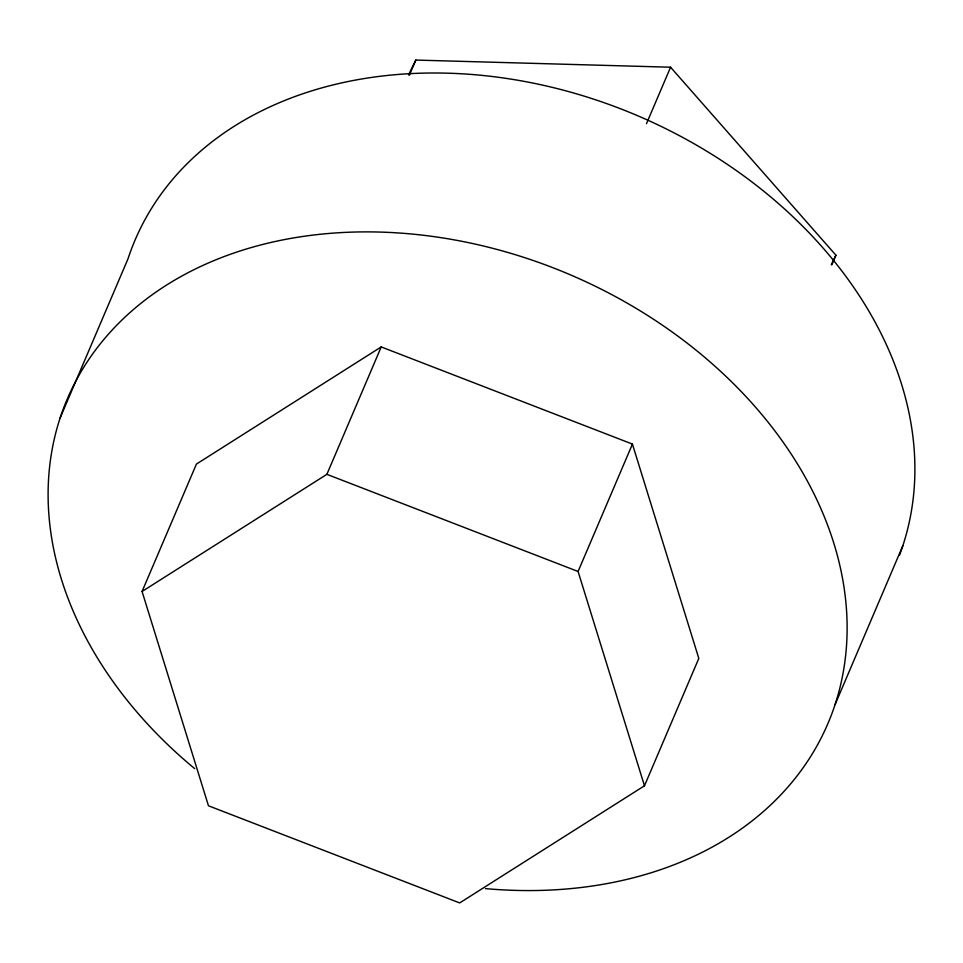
<?xml version="1.0" encoding="UTF-8"?>
<svg xmlns="http://www.w3.org/2000/svg" width="963" height="963" viewBox="0 0 963 963"><rect width="100%" height="100%" fill="white"/><g stroke="black" fill="none" stroke-linecap="round" stroke-linejoin="round"><path stroke-width="1.44" d="M60.175 417.834L127.947 258.951A413.5 311.603 23.1 0 1 619.233 108.265A413.5 311.603 23.1 0 1 899.394 555.47M142.067 591.475L196.416 464.082L381.216 346.933L632.426 444.087L698.813 658.391L644.476 785.784L459.676 902.933L208.465 805.778L142.067 591.475L326.878 474.326L381.216 346.933M409.371 75.21L415.823 60.067L670.573 67.217L835.932 255.231L831.815 264.873M646.486 123.685L670.573 67.217M644.476 785.784L578.077 571.48L632.426 444.087M835.053 704.627L902.825 545.744M408.541 74.801L415.823 60.067M831.298 264.608L835.932 255.231M326.878 474.326L578.077 571.48M194.719 768.655A413.5 311.603 23.1 0 1 214.881 260.215A413.5 311.603 23.1 0 1 821.752 510.631A413.5 311.603 23.1 0 1 485.436 888.608"/></g></svg>
